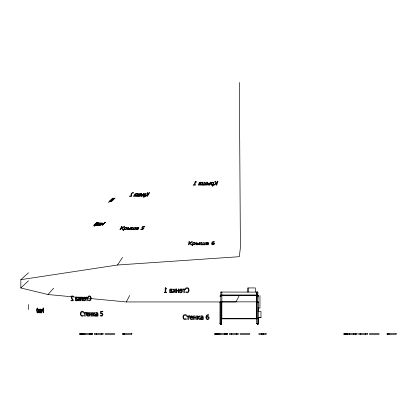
<?xml version="1.0" encoding="UTF-8"?>
<svg xmlns="http://www.w3.org/2000/svg" width="417" height="417" viewBox="0 0 417 417"><rect width="100%" height="100%" fill="white"/><g stroke="black" fill="none" stroke-linecap="round" stroke-linejoin="round"><path stroke-width="0.31" stroke-dasharray="2.08 1.56" d="M258.566 297.128L258.566 301.408"/><path stroke-width="0.63" d="M28.476 272.786L20.85 279.666L20.85 287.98L47.986 294.517L126.325 301.939L129.687 295.413M239.332 295.413L235.975 301.939L126.325 301.939M20.85 279.666L117.479 265.014L122.588 257.357M113.377 199.607L112.715 200.233M47.986 294.517L53.673 288.215M112.856 200.103L115.04 198.044L113.408 199.576M20.85 287.98L28.476 280.808M112.809 199.701L113.247 199.258L112.96 199.409M112.778 200.228L111.276 201.474L112.538 200.395M112.684 198.935L109.926 201.406L111.631 199.899M112.95 198.935L110.197 201.406L110.693 201.406L113.236 198.935M110.323 201.406L112.898 198.935M112.095 199.008L113.158 198.117L109.577 201.406M111.912 199.118L111.303 199.597M111.235 201.14L110.766 201.474L112.726 199.779M111.61 200.796L111.209 201.062L112.361 200.113M113.419 198.987L110.995 201.406M110.375 201.072L111.297 200.233M117.479 265.014L239.332 256.69L240.406 247.474L239.332 82.498M112.871 198.117L109.327 201.406M110.76 201.051L111.026 201.051M257.847 292.103L220.817 292.051L220.817 301.851L257.847 301.851L257.847 292.051M220.817 292.155L221.797 292.155M257.847 292.155L256.82 292.155L256.94 323.733M220.817 295.121L257.847 295.074M220.817 295.163L257.847 295.21M220.817 295.663L257.847 295.663L220.817 295.726M258.102 308.022L259.958 308.074L259.958 295.627M258.045 311.546L260.985 311.494L260.985 317.665L258.045 317.665L260.985 317.613M221.469 318.744L257.195 318.744M221.469 318.796L257.195 318.796M104.985 333.47L114.821 333.47M240.036 333.47L249.866 333.47M369.321 333.47L379.157 333.47M104.985 334.502L114.821 334.502M240.036 334.502L249.866 334.502M369.321 334.502L379.157 334.502M388.936 333.47L388.936 334.502M387.508 333.47L387.508 334.502M387.403 333.47L387.403 334.502M365.579 333.47L365.579 334.502M360.596 333.47L360.596 334.502M355.618 333.47L355.618 334.502M355.154 333.47L355.154 334.502M353.668 333.47L353.668 334.502M349.264 333.47L349.264 334.502M347.429 333.47L347.429 334.502M346.464 333.47L346.464 334.502M345.636 333.47L345.636 334.502M344.583 333.47L344.583 334.502M263.513 333.47L263.513 334.502M261.985 333.47L261.985 334.502M261.621 333.47L261.621 334.502M258.566 307.741L258.566 311.551M258.566 317.269L258.566 323.623M258.467 307.741L258.467 311.551M258.467 317.269L258.467 323.623M258.378 302.127L258.378 323.733A0.719 0.36 0 0 1 257.299 324.045A0.719 0.36 0 0 1 257.299 323.42A0.719 0.36 0 0 1 258.378 323.733M257.044 302.127L257.044 323.733M256.82 292.103L256.82 318.744M256.768 292.103L256.768 295.663M255.381 292.051L255.329 287.938L247.974 287.938L247.974 292.051M248.026 287.938L248.026 292.051M236.293 333.47L236.293 334.502M231.305 333.47L231.305 334.502M226.332 333.47L226.332 334.502M225.868 333.47L225.868 334.502M225.446 295.121L225.446 295.705M224.382 333.47L224.382 334.502M221.849 292.103L221.849 318.744M221.536 302.252L221.536 323.853A0.719 0.36 0 0 1 220.457 324.165A0.719 0.36 0 0 1 220.457 323.54A0.719 0.36 0 0 1 221.536 323.853M221.437 302.252L221.437 323.853A0.615 0.308 0 0 1 220.51 324.124A0.615 0.308 0 0 1 220.51 323.587A0.615 0.308 0 0 1 221.437 323.853M220.202 302.143L220.202 323.853M220.098 302.143L220.098 323.853M219.978 333.47L219.978 334.502M218.143 333.47L218.143 334.502M217.179 333.47L217.179 334.502M216.35 333.47L216.35 334.502M215.297 333.47L215.297 334.502M124.6 333.47L124.6 334.502M123.171 333.47L123.171 334.502M123.067 333.47L123.067 334.502M101.242 333.47L101.242 334.502M96.259 333.47L96.259 334.502M91.281 333.47L91.281 334.502M90.817 333.47L90.817 334.502M89.332 333.47L89.332 334.502M84.927 333.47L84.927 334.502M83.092 333.47L83.092 334.502M82.128 333.47L82.128 334.502M81.299 333.47L81.299 334.502M80.246 333.47L80.246 334.502M28.476 304.493L28.476 309.586M220.457 302.455A0.719 0.36 0 0 1 220.457 301.83M220.385 302.361A0.615 0.308 0 0 1 220.385 301.924A0.719 0.36 0 0 1 221.516 302.158M221.177 323.43A0.719 0.36 0 0 1 221.37 323.978A0.719 0.36 0 0 1 220.265 323.978A0.719 0.36 0 0 1 220.457 323.43M221.255 323.524A0.615 0.308 0 0 1 221.255 323.962A0.615 0.308 0 0 1 220.385 323.962A0.615 0.308 0 0 1 220.385 323.524M220.385 302.471A0.615 0.308 0 0 1 220.442 302.007A0.615 0.308 0 0 1 221.354 302.096M220.457 302.565A0.719 0.36 0 0 1 220.379 301.965M258.358 323.368A0.719 0.36 0 0 1 258.285 323.91A0.719 0.36 0 0 1 257.221 323.806M258.285 323.404A0.615 0.308 0 0 1 258.222 323.868A0.615 0.308 0 0 1 257.315 323.78M257.226 301.908A0.615 0.308 0 0 1 257.899 301.84A0.615 0.308 0 0 1 258.279 302.127M257.039 301.95A0.719 0.36 0 0 1 257.935 301.793A0.719 0.36 0 0 1 258.358 302.221M220.385 296.242A0.615 0.308 0 0 1 220.385 295.804A0.615 0.308 0 0 1 221.255 295.804M220.457 296.336A0.719 0.36 0 0 1 220.197 295.841A0.719 0.36 0 0 1 221.177 295.71M257.539 295.632A0.615 0.308 0 0 1 258.441 295.82M257.487 295.59A0.719 0.36 0 0 1 258.566 295.903M220.457 296.445A0.719 0.36 0 0 1 220.249 295.914A0.719 0.36 0 0 1 221.328 295.877M220.385 296.351A0.615 0.308 0 0 1 220.327 295.945A0.615 0.308 0 0 1 221.125 295.867M257.503 295.71A0.615 0.308 0 0 1 258.232 295.893A0.615 0.308 0 0 1 257.972 296.279M257.299 295.695A0.719 0.36 0 0 1 258.232 295.789A0.719 0.36 0 0 1 258.17 296.263M147.524 193.165L147.467 194.374L144.897 196.339L145.465 196.339L147.983 194.63L146.93 196.339L147.373 196.339L149.677 192.602L149.229 192.602L148.191 194.286L147.832 193.973L147.993 192.763L147.378 192.602L147.102 193.05L147.524 193.165M131.537 194.16L131.85 195.813L131.527 196.339L129.463 196.339L129.723 195.912L131.371 195.912C130.26 194.421 131.892 191.789 133.669 192.753C133.362 193.65 131.584 192.409 131.537 194.16M36.946 309.972C37.858 313.016 37.202 314.298 36.779 311.004C36.383 307.465 38.411 306.776 36.946 309.972M38.572 310.623C38.333 313.282 39.813 313.933 38.724 311.092L39.365 311.092L38.995 309.091L38.572 310.623M206.65 317.358C207.119 322.252 210.476 315.414 206.65 317.358M41.257 311.447L41.247 311.801A1.256 0.313 90 0 0 41.299 312.469L41.33 312.641A1.11 0.276 -90 0 0 41.528 312.964C42.357 313.417 42.153 307.345 41.325 309.899C42.425 309.378 41.273 310.931 41.257 311.447M143.057 195.755L143.349 196.371L144.298 196.198L143.573 197.371L143.995 197.371L146.362 193.535L144.543 193.676L143.057 195.755M135.671 195.161L135.025 195.954L134.342 195.651L134.821 194.869L135.671 195.161M41.419 311.509C41.512 313.991 42.153 309.753 41.419 311.509M140.607 195.839L140.847 196.287L142.088 196.339L143.818 193.535L143.396 193.535L142.723 194.63L141.233 194.942L140.607 195.839M126.44 227.88L125.684 229.142L124.24 229.23L124.97 227.922L126.163 227.672A0.657 0.37 -20 0 1 126.44 227.88M195.766 181.244L195.865 181.676L196.501 181.791L196.386 182.146L195.583 182.146L194.739 184.757L195.537 184.757L195.411 185.153L193.253 185.153L193.384 184.757L194.166 184.757L195.302 181.244L195.766 181.244M83.379 298.264L83.358 299.005L85.282 299.005L85.146 299.797A1.022 0.771 -90 0 1 84.745 300.235L83.41 299.88L83.41 300.553C87.393 302.591 85.167 293.964 83.379 298.264M90.661 298.332C91.287 301.512 87.93 299.057 88.362 300.443C92.079 302.831 92.063 293.855 88.362 296.211C87.93 297.602 91.292 295.132 90.661 298.332M80.976 313.287C80.272 317.238 83.801 314.34 83.515 315.841C79.433 318.369 79.444 309.112 83.515 311.608C83.947 313.078 80.7 310.587 80.976 313.287M127.07 227.776L125.976 229.366L124.068 229.548L123.531 230.518L122.979 230.518L124.73 227.354L126.575 227.307L127.07 227.776M206.029 316.779C205.555 318.223 206.816 320.423 208.437 319.375A1.553 1.532 -90 0 0 208.995 318.645C209.73 317.191 207.916 315.679 206.66 316.753L207.098 315.528A1.225 1.204 -90 0 1 207.781 315.143L208.703 315.247L208.703 314.621L206.822 315.012L206.029 316.779M38.75 310.212L38.724 310.618L39.214 310.618L39.042 309.623L38.75 310.212M75.487 297.947L75.467 300.777L75.93 300.777L75.93 300.386L76.832 300.876A1.11 0.839 -90 0 0 77.432 300.553L77.531 300.381A1.256 0.949 -90 0 0 77.677 299.708L77.171 298.635L75.93 298.358L76.337 297.587L77.453 297.811L77.453 297.185L76.118 297.076L75.487 297.947M86.449 313.938C85.975 315.492 87.664 316.941 89.045 315.95L89.045 315.278L87.549 315.638A1.022 0.86 -90 0 1 87.106 315.195L86.955 314.402L89.102 314.402C89.775 312.244 86.455 311.666 86.449 313.938M179.498 290.169L179.472 290.91L181.864 290.91L181.692 291.702A1.022 0.959 -90 0 1 181.197 292.14L179.539 291.785L179.539 292.458C184.382 294.809 182.067 285.473 179.498 290.169M188.547 290.242C189.12 293.537 185.278 290.889 185.695 292.348C190.173 295.017 190.162 285.473 185.695 288.116C185.273 289.58 189.125 286.917 188.547 290.242M71.177 296.836L71.349 298.108L72.824 300.214L71.005 300.214L71.005 300.777L73.288 300.777L73.288 300.089L71.818 297.926L71.844 296.55C72.402 295.747 73.595 297.608 73.21 296.08L71.797 295.872L71.177 296.836M183.511 316.644C182.787 320.668 186.774 317.655 186.467 319.203C181.807 321.934 181.817 312.27 186.467 314.971C186.852 316.482 183.334 313.871 183.511 316.644M189.886 317.295C189.391 319.083 191.481 320.24 192.909 319.313L192.909 318.64L191.168 318.995A1.022 1.006 -90 0 1 190.652 318.557L190.475 317.764L192.977 317.764C193.608 315.497 189.99 315.043 189.886 317.295M198.805 243.924L198.049 244.716L195.959 244.821L196.454 242.465L197.064 242.465L196.871 243.382L198.33 243.46L198.805 243.924M102.843 314.616L102.045 316.149L100.382 315.997L100.382 315.304L101.795 315.638L102.28 314.616L101.915 313.803L100.549 313.803L100.549 311.285L102.817 311.285L102.817 311.859L101.086 311.859L101.086 313.162L102.42 313.438A1.215 1.027 -90 0 1 102.817 314.215L102.843 314.616M169.693 289.851L169.667 292.682L170.245 292.682L170.245 292.291L171.366 292.781A1.11 1.042 -90 0 0 172.106 292.458L172.231 292.286A1.256 1.178 -90 0 0 172.414 291.613L171.783 290.54L170.245 290.268L170.751 289.492L172.132 289.716L172.132 289.09L170.48 288.981L169.693 289.851M194.979 243.267L194.39 244.383L193.003 244.383L193.285 243.043L194.499 242.793A0.657 0.417 -8.4 0 1 194.89 243.002L194.979 243.267M208.067 243.069L206.076 243.57L205.591 244.138A1.256 0.792 -8.4 0 0 205.69 244.57L205.8 244.68A1.11 0.698 -8.4 0 0 206.53 244.888L207.77 244.57L208.323 244.821L208.682 243.007L207.974 242.444L206.227 242.517L206.144 242.918L208.067 243.069M214.437 243.549L214.197 244.247A1.553 0.985 -8.4 0 1 213.54 244.722C209.975 245.994 211.544 240.411 214.447 241.667L214.364 242.068L213.457 242.001A1.225 0.777 -8.4 0 0 212.722 242.251L212.117 243.033L213.65 242.85L214.437 243.549M143.552 195.552L143.74 195.954L144.532 195.813L145.512 194.228L144.892 193.926A0.657 0.344 -40.8 0 0 144.438 194.171L143.552 195.552M210.71 183.965L211.158 185.106L212.571 185.007L212.175 186.232L212.733 186.232L214.025 182.234L213.368 182.537C212.336 181.504 210.783 182.75 210.71 183.965M40.84 309.935L40.684 310.764L40.47 309.195L40.47 312.865L40.626 311.171L41.215 312.865L40.84 310.91L41.147 309.195L40.84 309.935M208.125 184.257L208.224 184.653L209.287 184.762L209.61 183.767L208.474 183.861L208.125 184.257M95.477 314.757L95.441 315.111A1.256 1.058 -90 0 0 95.602 315.784L95.717 315.95A1.11 0.938 -90 0 0 96.379 316.274L97.39 315.784L97.39 316.175L97.906 316.175C98.402 314.59 98.089 311.483 95.691 312.583L95.691 313.214L96.932 312.985L97.39 313.761L96.009 314.037L95.477 314.757M138.392 227.849L135.754 228.996A1.256 0.704 -20 0 0 135.692 229.418L135.754 229.522A1.11 0.625 -20 0 0 136.343 229.731L137.579 229.418L137.443 229.663L137.996 229.663L138.96 227.885L138.512 227.333L136.906 227.401L136.687 227.797L138.392 227.849M213.775 243.643C212.243 246.426 211.231 241.61 213.775 243.643M83.859 298.103L83.812 298.53L85.282 298.53L84.672 297.529L83.859 298.103M200.405 318.119L200.363 318.468A1.256 1.235 -90 0 0 200.556 319.141L200.686 319.313A1.11 1.089 -90 0 0 201.463 319.636L202.636 319.146L202.636 319.537L203.241 319.537C203.976 317.603 203.1 314.83 200.66 315.945L200.66 316.571L202.104 316.347L202.636 317.123L201.025 317.394L200.405 318.119M109.692 201.411L112.538 198.888L108.613 202.313L109.692 201.411M129.687 228.641L128.707 229.564L126.773 229.663L128.05 227.354L128.603 227.354L128.108 228.255L129.687 228.641M77.197 299.672L76.895 300.266L76.269 300.183L75.93 298.853L76.936 299.098L77.197 299.672M195.625 243.325L194.963 244.518L192.935 244.701L192.727 245.691L192.117 245.691L192.795 242.465L195.057 242.48L195.625 243.325M180.092 290.008L180.04 290.435L181.864 290.435L181.103 289.44L180.092 290.008M96.014 314.825L96.129 315.549L96.801 315.674L97.39 315.273L97.39 314.251L96.014 314.825M200.739 184.079L200.196 184.752L199.149 184.434L199.415 183.626L200.739 184.079M99.647 225.331C99.903 226.045 104.151 222.662 102.082 223.043C102.582 223.762 101.378 223.507 100.179 224.69A1.256 0.271 -39.1 0 0 99.767 225.128L99.647 225.331M171.814 291.577L171.444 292.171L170.662 292.088L170.245 291.775L170.245 290.758L171.491 291.003L171.814 291.577M143.25 228.412C143.015 229.981 141.113 228.771 140.675 229.553L142.682 229.553L143.865 228.433A1.215 0.683 -20 0 0 143.719 227.943L142.405 227.765L142.859 226.947L144.694 226.947L144.892 226.582L142.494 226.582L141.618 228.172L143.25 228.412M201.03 318.181L201.166 318.906L201.953 319.036L202.636 318.63L202.636 317.613L201.03 318.181M100.143 224.977L101.56 224.132L100.143 224.977M87.033 313.521L86.955 313.933L88.592 313.933L88.023 312.932L87.033 313.521M201.333 184.027L201.275 184.309A1.256 0.902 -29.4 0 1 200.931 184.84L200.765 184.976A1.11 0.798 -29.4 0 1 199.967 185.237L199.018 184.846L198.362 185.153L199.112 182.901L200.097 182.208L201.656 182.297C200.009 183.402 198.231 182.031 201.333 184.027M211.351 183.673L211.424 184.611L212.701 184.606L213.233 182.954L212.269 182.636A0.657 0.474 -29.4 0 0 211.784 182.896L211.351 183.673M207.551 184.251L207.859 185.028L209.72 185.153L210.663 182.234L210.105 182.234L209.735 183.371L208.354 183.464L207.551 184.251M189.021 241.683L188.359 244.821L189 244.821L189.302 243.382L191.106 244.821L191.919 244.821L190.314 243.168C194.64 240.124 190.835 242.178 189.365 243.095L189.662 241.683L189.021 241.683M196.803 243.705L196.636 244.503L198.164 244.096L196.803 243.705M199.555 242.465L199.06 244.821L199.67 244.821L200.165 242.465L199.555 242.465M201.041 242.465L200.546 244.821L204.82 244.821L205.315 242.465L204.711 242.465L204.283 244.487L203.058 244.487L203.486 242.465L202.876 242.465L202.453 244.487L201.223 244.487L201.651 242.465L201.041 242.465M207.979 243.585L207.838 244.242C205.935 245.332 205.904 243.064 207.979 243.585M43.191 308.747L42.779 310.655L43.191 310.655L43.191 308.747M43.196 307.975L42.649 311.181L43.191 311.181L43.352 312.865L43.196 307.975M190.569 316.884L190.475 317.29L192.388 317.29L191.721 316.289L190.569 316.884M98.433 223.997L97.364 225.086L96.212 225.383L99.037 222.991L98.016 223.924L98.433 223.997M136.192 195.031L135.994 195.526A1.256 0.657 -40.8 0 1 135.546 196.037L135.379 196.167A1.11 0.579 -40.8 0 1 134.686 196.417L134.102 196.042L133.497 196.339L134.847 194.181L135.827 193.514L136.979 193.597C136.031 194.254 134.217 193.968 136.192 195.031M129.082 228.771L128.624 229.272L127.498 229.355L127.93 228.568L129.082 228.771M94.065 313.245L93.351 314.1L93.351 312.505L92.829 312.505L92.829 316.175L93.351 316.175L93.351 314.481L94.675 316.175L95.321 316.175L94.06 314.225C94.961 313.37 95.394 311.608 94.065 313.245M202.526 182.234L201.578 185.153L205.503 185.153L206.451 182.234L205.894 182.234L205.081 184.741L203.955 184.741L204.768 182.234L204.21 182.234L203.397 184.741L202.271 184.741L203.084 182.234L202.526 182.234M207.259 182.234L206.311 185.153L206.868 185.153L207.817 182.234L207.259 182.234M214.922 181.259C215.704 182.589 216.548 183.85 213.431 185.153L214.176 185.153L216.319 183.371L216.689 183.371L216.11 185.153L216.699 185.153L217.961 181.259L217.372 181.259L216.804 183.016C215.605 182.99 216.501 180.801 214.922 181.259M136.338 228.969L136.484 229.345L137.256 229.293L138.116 228.453L136.338 228.969M98.344 223.006C96.098 225.743 90.327 228.563 97.521 223.241L98.344 223.006M198.763 316.607L197.929 317.462L197.929 315.867L197.319 315.867L197.319 319.537L197.929 319.537L197.929 317.843L199.467 319.537L200.228 319.537L198.753 317.582C199.826 316.691 200.311 314.971 198.763 316.607M97.839 223.361L95.691 225.039L97.839 223.361M141.191 195.479L141.134 195.86L141.9 195.964L142.489 195.01L141.191 195.479M97.985 224.325L96.77 225.065L97.985 224.325M121.582 226.582L119.877 229.663L120.456 229.663L121.238 228.255L121.602 228.255L122.363 229.663L123.104 229.663L122.228 228.047C127.373 224.945 122.932 227.14 121.394 227.974L122.16 226.582L121.582 226.582M130.865 227.354L129.588 229.663L130.14 229.663L131.418 227.354L130.865 227.354M132.215 227.354L130.938 229.663L134.816 229.663L136.093 227.354L135.546 227.354L134.446 229.334L133.336 229.334L134.43 227.354L133.878 227.354L132.783 229.334L131.673 229.334L132.768 227.354L132.215 227.354M79.319 299.083L78.365 300.777L77.786 300.777L78.917 298.822C76.071 293.276 80.778 301.903 79.553 297.107L80.017 297.107L80.017 300.777L79.553 300.777L79.319 299.083M137.657 193.535L135.932 196.339L138.903 196.339L140.628 193.535L140.206 193.535L138.725 195.938L137.871 195.938L139.356 193.535L138.934 193.535L137.448 195.938L136.599 195.938L138.079 193.535L137.657 193.535M141.238 193.535L139.513 196.339L139.935 196.339L141.66 193.535L141.238 193.535M95.592 223.924L94.565 225.383L96.019 223.705L98.25 222.193L95.774 223.632L97.13 222.193L93.637 225.383L95.592 223.924M174.452 290.988L173.269 292.682L172.549 292.682L173.952 290.727C171.835 288.116 173.399 289.023 174.744 290.607L174.744 289.012L175.322 289.012L175.322 292.682L174.744 292.682L174.744 290.988L174.452 290.988M112.095 199.279L110.088 201.077L112.095 199.279M99.877 222.991L97.26 225.383L99.877 222.991M100.382 222.991L97.766 225.383L99.21 225.383L101.826 222.991L99.376 225.044L98.965 225.044L101.206 222.991L98.344 225.044L100.382 222.991M102.973 223.835L102.478 224.289L103.197 224.289L101.998 225.383L105.699 222.193L102.973 223.835M104.938 222.694L103.572 223.945L103.025 223.945L104.938 222.694M165.648 287.772L165.174 287.772L165.174 292.181L164.355 292.181L164.355 292.682L166.597 292.682L166.597 292.181L165.763 292.181L165.763 288.903L166.597 288.903L166.597 288.455L165.903 288.314L165.648 287.772M176.74 289.012L176.162 289.012L176.162 292.682L176.74 292.682L176.74 291.03L178.304 291.03L178.304 292.682L178.888 292.682L178.888 289.012L178.304 289.012L178.304 290.498L176.74 290.498L176.74 289.012M185.575 289.012L182.646 289.012L182.646 289.554L183.819 289.554L183.819 292.682L184.403 292.682L184.403 289.554L185.575 289.554L185.575 289.012M81.159 297.107L80.69 297.107L80.69 300.777L81.159 300.777L81.159 299.125L82.415 299.125L82.415 300.777L82.884 300.777L82.884 297.107L82.415 297.107L82.415 298.593L81.159 298.593L81.159 297.107M88.268 297.107L85.912 297.107L85.912 297.649L86.856 297.649L86.856 300.777L87.325 300.777L87.325 297.649L88.268 297.649L88.268 297.107M38.515 309.195L37.733 309.195L37.733 309.737L38.046 309.737L38.046 312.865L38.515 309.195M39.678 309.195L39.521 312.865L39.678 311.212L40.095 311.212C40.24 317.78 40.366 304.233 40.095 310.681L39.678 310.681L39.678 309.195M86.251 312.505L83.619 312.505L83.619 313.047L84.672 313.047L84.672 316.175L85.193 316.175L85.193 313.047L86.251 313.047L86.251 312.505M90.15 312.505L89.629 312.505L89.629 316.175L90.15 316.175L90.15 314.522L91.552 314.522L91.552 316.175L92.074 316.175L92.074 312.505L91.552 312.505L91.552 313.991L90.15 313.991L90.15 312.505M189.657 315.867L186.592 315.867L186.592 316.409L187.817 316.409L187.817 319.537L188.427 319.537L188.427 316.409L189.657 316.409L189.657 315.867M194.202 315.867L193.592 315.867L193.592 319.537L194.202 319.537L194.202 317.884L195.834 317.884L195.834 319.537L196.443 319.537L196.443 315.867L195.834 315.867L195.834 317.353L194.202 317.353L194.202 315.867M92.673 333.47L79.449 333.47L79.449 334.502L92.673 334.502L92.673 333.47M103.093 333.47L94.404 333.47L94.404 334.502L103.093 334.502L103.093 333.47M131.814 333.47L122.76 333.47L122.76 334.502L131.814 334.502L131.814 333.47M227.718 333.47L214.5 333.47L214.5 334.502L227.718 334.502L227.718 333.47M238.143 333.47L229.454 333.47L229.454 334.502L238.143 334.502L238.143 333.47M266.114 333.47L258.962 333.47L258.962 334.502L266.114 334.502L266.114 333.47M357.009 333.47L343.785 333.47L343.785 334.502L357.009 334.502L357.009 333.47M367.429 333.47L358.74 333.47L358.74 334.502L367.429 334.502L367.429 333.47M396.15 333.47L387.096 333.47L387.096 334.502L396.15 334.502L396.15 333.47M257.352 323.999A0.615 0.308 0 0 0 258.279 323.733A0.615 0.308 0 0 0 257.352 323.462A0.615 0.308 0 0 0 257.352 323.999"/></g></svg>
